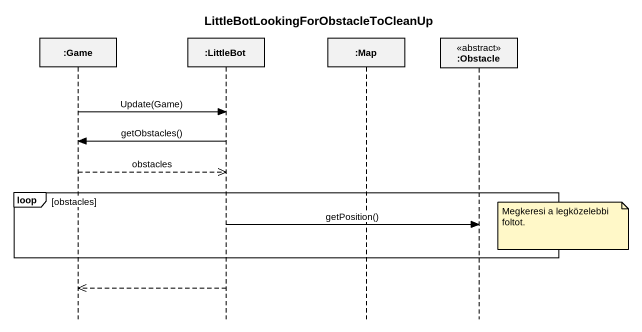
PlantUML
@startuml
title LittleBotLookingForObstacleToCleanUp
hide footbox
participant ":Game" as Game
participant ":LittleBot" as LittleBot
participant ":Map" as Map_
participant ":Obstacle" as Obstacle <<abstract>>

Game -> LittleBot : Update(Game)
LittleBot -> Game : getObstacles()
Game -->> LittleBot : obstacles
loop obstacles
  LittleBot -> Obstacle : getPosition()
  note right of Obstacle : Megkeresi a legközelebbi foltot.
end
LittleBot -->> Game
@enduml
